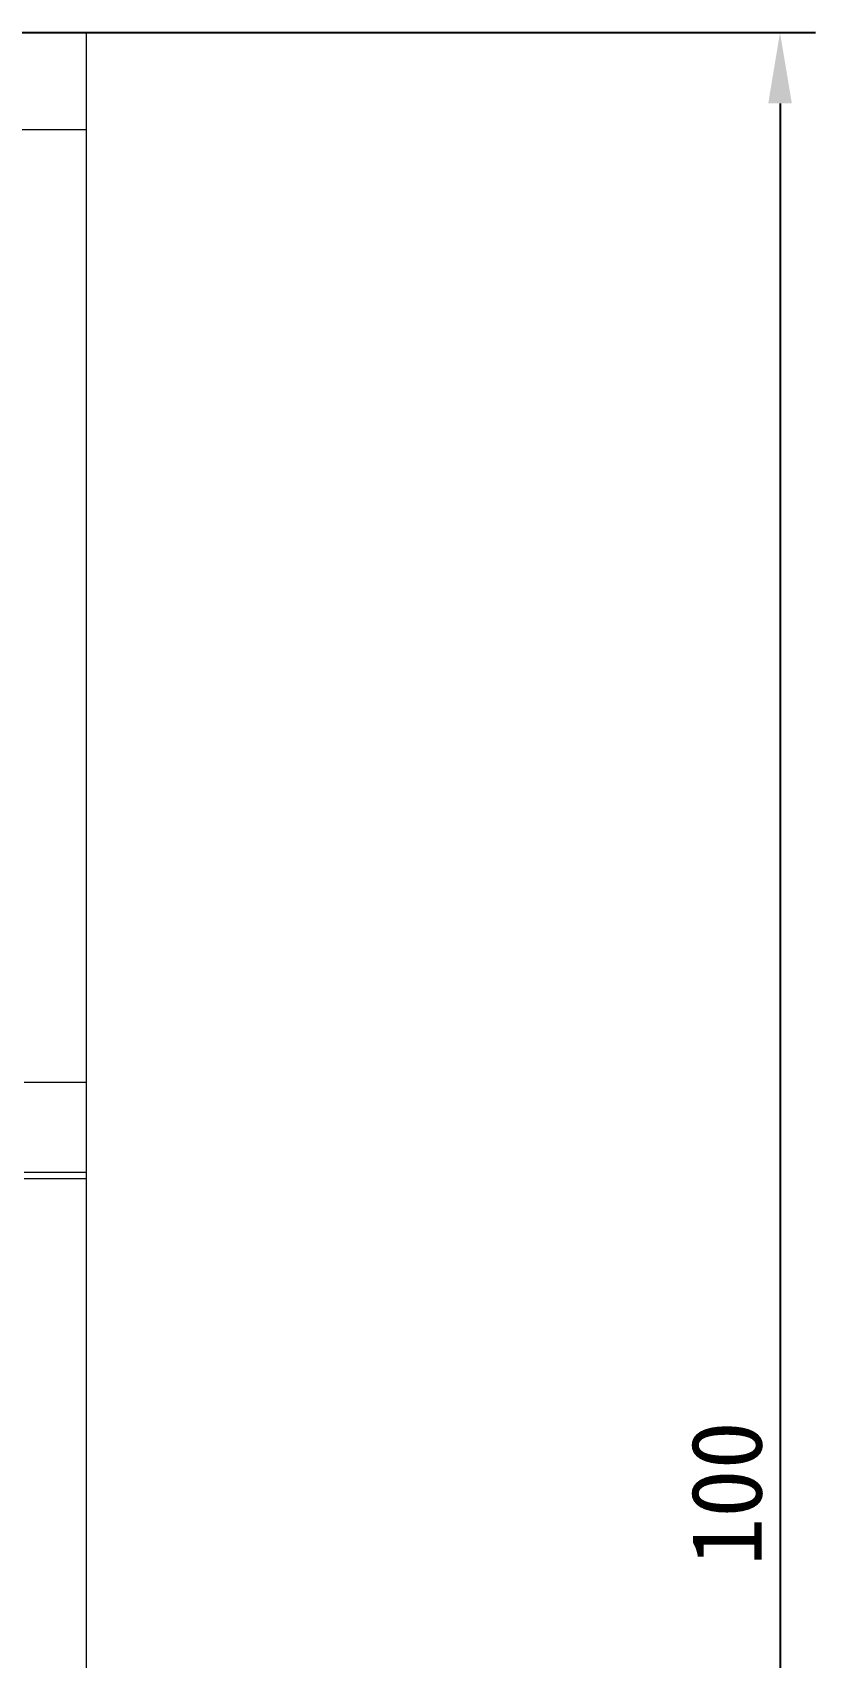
# Model space of a CAD drawing. Header units: millimetres. Extents: x 983 to 2111, y 2638 to 4457.
# Drawn here: x 2083.5 to 2111.1, y 4205.3 to 4262.5 of the extents above; entities that cross this region are included whole.
import ezdxf

# ---------------------------------------------------------------- set-up
doc = ezdxf.new("R2010")
doc.units = ezdxf.units.MM
doc.styles.get("Standard").update_dxf_attribs({"font": ''})
doc.styles.get('Standard').set_extended_font_data('SimSun')
doc.dimstyles.new('ISO-25', dxfattribs={"dimtxt": 2.5, "dimasz": 2.5, "dimexe": 1.25, "dimexo": 0.625, "dimtad": 1, "dimtxsty": 'Standard', "dimcen": 2.5, "dimadec": 0, "dimazin": 0, "dimtfac": 1, "dimtmove": 0, "dimatfit": 3, "dimfxl": 1, "dimarcsym": 0})

# ---------------------------------------------------------------- blocks, each defined once
blk = doc.blocks.new('*D208')
at = {"color": 0, "lineweight": -2, "transparency": 16777216}
for p, q in [((2081.504, 4262.545), (2111.127, 4262.545)), ((2109.877, 4260.045), (2109.877, 4165.045)), ((2081.504, 4162.545), (2111.127, 4162.545))]:
    blk.add_line(p, q, dxfattribs=at)
at = {"color": 0, "lineweight": -3, "transparency": 16777216}
for points in [[(2109.461, 4260.045), (2110.294, 4260.045), (2109.877, 4262.545)], [(2109.461, 4165.045), (2110.294, 4165.045), (2109.877, 4162.545)]]:
    blk.add_solid(points, dxfattribs=at)
at = {"layer": 'Defpoints', "color": 0, "lineweight": -3, "transparency": 16777216}
for p in [(2080.879, 4262.545), (2080.879, 4162.545), (2109.877, 4162.545)]:
    blk.add_point(p, dxfattribs=at)
at = {"color": 0, "lineweight": -3, "transparency": 16777216, "insert": (2108.002, 4211.045), "char_height": 2.5, "attachment_point": 5, "rotation": 90}
blk.add_mtext('100', dxfattribs=at)
blk = doc.blocks.new('1215DCDCDC')
at = {"color": 7, "linetype": 'Continuous', "lineweight": 15}
for p, q in [((2076.329, 4262.545), (2085.429, 4262.545)), ((2085.429, 4259.116), (2085.429, 4262.545)), ((2085.429, 4259.116), (2076.329, 4259.116)), ((2085.429, 4225.545), (2085.429, 4259.116)), ((2083.229, 4225.545), (2085.429, 4225.545)), ((2085.429, 4222.357), (2085.429, 4225.545)), ((2085.429, 4222.357), (2083.229, 4222.357)), ((2083.229, 4222.144), (2085.429, 4222.144)), ((2085.429, 4222.144), (2085.429, 4222.357)), ((2085.429, 4202.946), (2085.429, 4222.144))]:
    blk.add_line(p, q, dxfattribs=at)

msp = doc.modelspace()

# ---------------------------------------------------------------- block references
at = {"lineweight": -3}
msp.add_blockref('1215DCDCDC', (0, 0), dxfattribs=at)

# ---------------------------------------------------------------- dimensions: what is measured, and where the dimension line sits
dim = msp.add_linear_dim(base=(2109.877, 4162.545), p1=(2080.879, 4262.545), p2=(2080.879, 4162.545), angle=90, dimstyle='ISO-25', dxfattribs=at)
dim.commit()
dim.dimension.update_dxf_attribs({"geometry": '*D208', "text_midpoint": (2109.877, 4211.045), "dimtype": 160})

doc.saveas('drawing.dxf')
